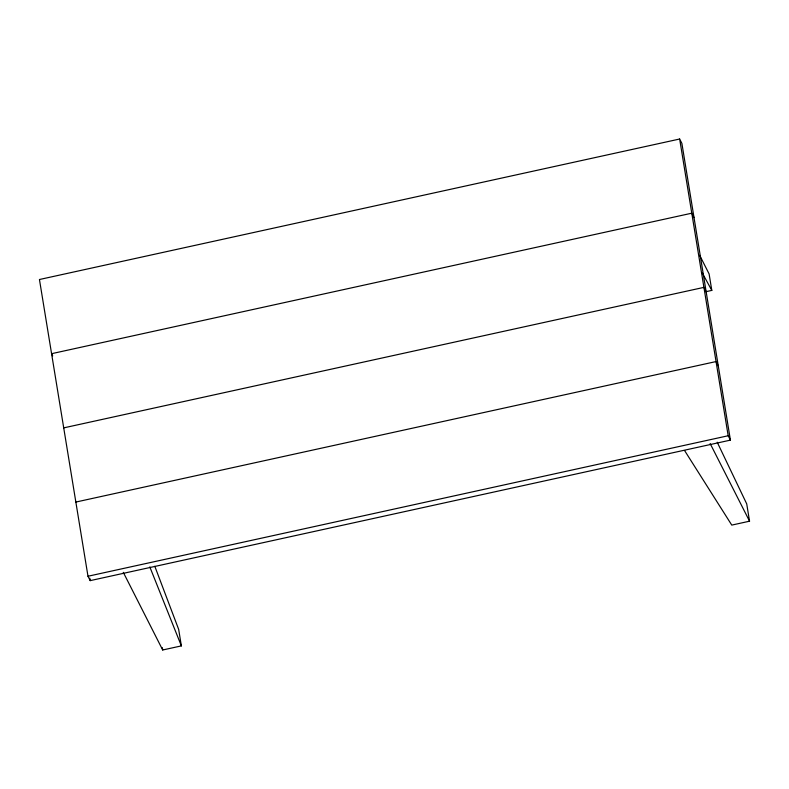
<?xml version="1.0" encoding="UTF-8"?>
<svg xmlns="http://www.w3.org/2000/svg" width="789" height="789" viewBox="0 0 789 789"><rect width="100%" height="100%" fill="white"/><g stroke="black" fill="none" stroke-linecap="round" stroke-linejoin="round"><path stroke-width="1.18" d="M679.654 139.012L39.45 279.513L87.983 576.246L90.212 580.625L730.417 440.124L681.883 143.391L679.654 139.012L728.188 435.745L730.417 440.124M63.722 427.875L703.926 287.374L706.145 291.762M705.968 291.683L711.806 290.401L709.104 273.921L699.675 255.33M75.852 502.06L716.057 361.559L718.286 365.938M87.983 576.246L728.188 435.745M123.301 572.35L162.692 649.988L181.362 645.895L178.669 629.405L154.812 566.295M717.221 442.234L746.719 503.885L749.55 521.194L731.768 525.099L684.576 450.539M702.348 273.112L711.806 290.401M694.014 217.577L691.795 213.188L51.581 353.689L52.695 355.888M710.159 443.556L749.55 521.194M149.821 566.916L181.362 645.895M162.307 647.641L162.692 649.988M89.808 578.199L90.212 580.625"/></g></svg>
